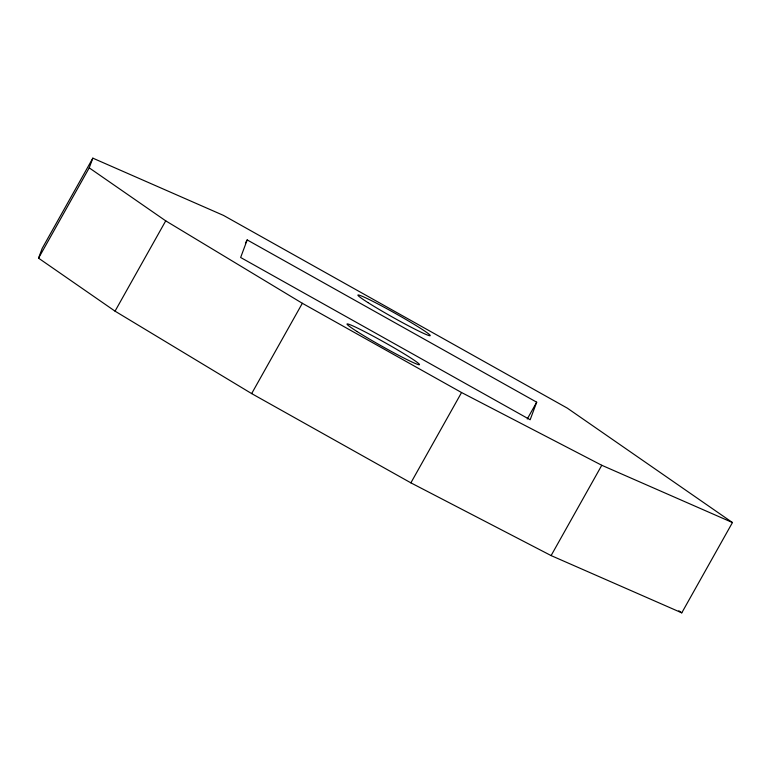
<?xml version="1.0" encoding="UTF-8"?>
<svg xmlns="http://www.w3.org/2000/svg" width="771" height="771" viewBox="0 0 771 771"><rect width="100%" height="100%" fill="white"/><g stroke="black" fill="none" stroke-linecap="round" stroke-linejoin="round"><path stroke-width="1.16" d="M38.55 258.16L42.164 248.455L92.838 158.151L223.513 215.417L567.283 408.119L732.45 522.545L681.776 612.849L551.101 555.583L410.876 482.848L251.654 393.595L115.043 311.156L38.55 258.16L89.224 167.856L92.838 158.151M247.192 239.916L240.648 257.495L530.149 419.761L536.693 402.192L247.192 239.916L245.429 243.067M115.043 311.156L165.726 220.853L89.224 167.856M251.654 393.595L302.338 303.292L165.726 220.853M410.876 482.848L461.559 392.535L601.775 465.279L732.45 522.545M527.258 418.99L536.693 402.192M551.101 555.583L601.775 465.279M302.338 303.292L461.559 392.535M678.808 610.786L681.776 612.849M357.108 331.549A41.489 2.313 29.3 0 0 418.017 364.5A41.489 2.313 29.3 0 0 374.696 336.966A41.489 2.313 29.3 0 0 357.108 331.549M367.902 302.55A41.489 2.313 29.3 0 0 428.811 335.501A41.489 2.313 29.3 0 0 385.49 307.976A41.489 2.313 29.3 0 0 367.902 302.55"/></g></svg>
